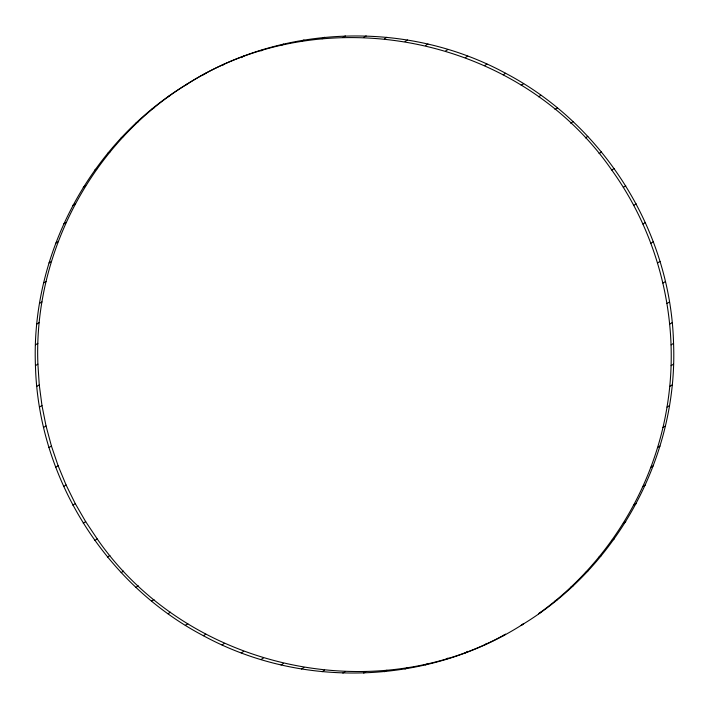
<?xml version="1.0" encoding="UTF-8"?>
<svg xmlns="http://www.w3.org/2000/svg" width="709" height="709" viewBox="0 0 709 709"><rect width="100%" height="100%" fill="white"/><g stroke="black" fill="none" stroke-linecap="round" stroke-linejoin="round"><path stroke-width="1.06" d="M35.45 365.649C30.895 253.255 91.319 141.499 187.814 83.689C282.058 24.097 407.702 19.985 505.632 73.293C604.369 125.121 670.749 231.878 673.55 343.351C678.105 455.745 617.69 567.501 521.186 625.311L523.641 623.787C429.113 684.761 302.158 689.511 203.368 635.707C104.631 583.879 38.251 477.122 35.45 365.649L37.896 364.125C33.412 252.714 92.675 141.844 187.814 83.689M540.94 612.23L538.494 613.755C606.381 565.33 653.609 489.378 667.018 407.072C680.782 324.837 660.478 237.728 611.761 170.045C518.864 35.574 322.657 -3.465 185.359 85.213M168.06 96.77L170.506 95.245M203.386 74.808L205.832 73.284M151.549 109.443L153.995 107.91M222.05 65.609L224.496 64.076M135.906 123.162L138.352 121.638M241.273 57.642L243.719 56.117M121.186 137.874L123.641 136.35M260.974 50.951L263.429 49.426M107.467 153.516L109.922 151.992M281.074 45.571L283.529 44.047M94.802 170.027L97.248 168.503M301.485 41.512L303.939 39.988M83.237 187.327L85.692 185.802M322.116 38.8L324.562 37.267M72.832 205.344L75.287 203.82M342.881 37.435L345.327 35.911M63.633 224.009L66.079 222.484M363.69 37.435L366.136 35.911M55.665 243.231L58.111 241.707M384.455 38.8L386.901 37.276M48.974 262.942L51.429 261.417M405.087 41.512L407.533 39.988M43.586 283.042L46.041 281.517M425.497 45.58L427.944 44.047M39.527 303.452L41.982 301.928M445.598 50.959L448.044 49.435M36.815 324.084L39.261 322.551M465.299 57.651L467.745 56.126M35.45 344.84L37.896 343.316M484.522 65.618L486.977 64.094M503.186 74.817L505.632 73.293M36.806 386.414L39.261 384.89L37.896 364.125M521.204 85.231L523.659 83.697M39.527 407.046L41.973 405.521L39.261 384.89M538.512 96.787L540.958 95.263M43.586 427.456L46.032 425.932L41.973 405.521M555.014 109.461L557.469 107.928M48.965 447.556L51.42 446.032L46.032 425.932M570.665 123.18L573.111 121.656M55.656 467.266L58.111 465.742L51.42 446.032M585.377 137.892L587.823 136.367M63.624 486.489L66.07 484.965L58.111 465.742M599.096 153.543L601.542 152.01M72.823 505.154L75.269 503.629L66.07 484.965M611.761 170.045L614.216 168.52M83.228 523.171L85.674 521.647L75.269 503.629M623.326 187.353L625.772 185.829M94.784 540.48L97.239 538.955C185.51 666.823 369.885 709.824 505.614 634.192L503.168 635.716M633.731 205.371L636.177 203.846M107.458 556.99L109.904 555.457M642.93 224.035L645.376 222.511M121.177 572.633L123.623 571.108M650.889 243.258L653.344 241.734M135.889 587.344L138.335 585.82M657.58 262.968L660.035 261.444M151.531 601.072L153.986 599.539M662.968 283.068L665.414 281.544M168.042 613.737L170.488 612.213M667.027 303.479L669.473 301.954M185.341 625.303L187.796 623.769M669.739 324.11L672.194 322.586M203.368 635.707L205.814 634.183M671.104 344.875L673.55 343.351M222.023 644.906L224.478 643.382M671.104 365.684L673.55 364.16M241.255 652.874L243.701 651.349M669.739 386.449L672.185 384.916M260.956 659.565L263.402 658.041M667.018 407.072L669.473 405.548M281.056 664.953L283.503 663.42M662.959 427.483L665.414 425.958M301.467 669.012L303.913 667.488M657.571 447.583L660.026 446.058M322.099 671.724L324.545 670.2M650.889 467.293L653.335 465.769M342.864 673.089L345.31 671.565M642.921 486.516L645.367 484.991M363.673 673.089L366.119 671.565M633.713 505.18L636.168 503.656M384.438 671.733L386.884 670.2M623.308 523.198L625.763 521.673M405.061 669.012L407.515 667.488M611.752 540.497L614.198 538.973M425.471 664.953L427.926 663.429M599.078 557.008L601.533 555.484M445.571 659.574L448.026 658.049M585.359 572.65L587.814 571.126M465.281 652.883L467.727 651.358M570.648 587.362L573.094 585.838M484.504 644.924L486.95 643.391M555.005 601.09L557.451 599.557M85.674 521.647L97.239 538.955"/></g></svg>
